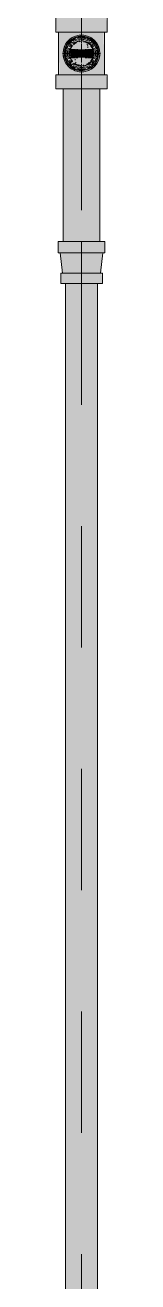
# Model space of a CAD drawing. Header units: millimetres. Extents: x -4000 to 187956, y -58990 to 162485.
# Drawn here: x 74216 to 74284, y 129843 to 131487 of the extents above; entities that cross this region are included whole.
import ezdxf

# ---------------------------------------------------------------- set-up
doc = ezdxf.new("R2010")
doc.units = ezdxf.units.MM
doc.linetypes.add('Dash 1_16_', pattern=[317.5, 158.75, -158.75])
for name, color, linetype, lineweight in [('F-SPRN', 3, 'Continuous', 9), ('P-PIPE', 3, 'Continuous', 9), ('P-PIPE-CNTR', 3, 'Continuous', 9)]:
    doc.layers.add(name, color=color, linetype=linetype, lineweight=lineweight)

# ---------------------------------------------------------------- blocks, each defined once
blk = doc.blocks.new('Sprinkler_Up - DN20-V324-FFS - TANG 1')
at = {"layer": 'F-SPRN', "transparency": 33554534}
for points in [[(22.2, 0), (18, 13.1), (6.9, 21.2), (-6.9, 21.2), (-18, 13.1), (-22.2, 0), (-3.9, 0.7), (-1.7, 2.9), (-1.2, 3.5), (-0.6, 4), (0.6, 4), (1.2, 3.5), (1.7, 2.9), (4.6, 0), (13.5, 0)], [(0, -16.7), (4.3, -16.1), (11.8, -11.8), (16.1, -4.3), (16.1, 4.3), (11.8, 11.8), (8.3, 14.4), (-0.2, 16.6), (-4.3, 16.1), (-11.8, 11.8), (-16.1, 4.3), (-16.1, -4.3), (-11.8, -11.8), (-8.3, -14.4), (-0.2, -16.6)], [(-6.9, -21.2), (6.9, -21.2), (18, -13.1), (22.2, 0), (3.9, -0.7), (1.7, -2.9), (1.2, -3.5), (0.6, -4), (-0.6, -4), (-1.2, -3.5), (-1.7, -2.9), (-4.6, 0), (-22.2, 0), (-18, -13.1), (-12.4, -17.1)], [(0, -15.6), (7.8, -13.5), (13.5, -7.8), (15.1, -4), (15.1, 4), (13.5, 7.8), (7.8, 13.5), (-0.2, 15.5), (-7.8, 13.5), (-11, 11), (-15.1, 4), (-15.1, -4), (-11, -11), (-7.8, -13.5), (-0.2, -15.5)], [(-10.9, -5.5), (-10.9, 5.4), (-14.5, 5.4), (-14.5, -5.5)], [(-7.7, -5.5), (-7.7, 5.4), (-10.9, 5.4), (-10.9, -5.5)], [(-7.7, -5.5), (0, -5.5), (-0.2, 5.4), (-7.7, 5.4)], [(0, 0), (5.7, 0), (2.9, 4.9), (-2.9, 4.9), (-5.7, 0), (-0.2, 0)], [(-2.9, -4.9), (2.9, -4.9), (5.7, 0), (-5.7, 0)], [(-4.6, 0), (4.6, 0), (-0.2, 4.4)], [(0, -4.6), (4.6, 0), (-4.6, 0), (-0.2, -4.4)], [(0, -2.6), (1.3, 0), (-1.8, 0), (-0.2, -2.2)], [(1.8, 0), (-0.2, 2.1), (-0.2, 0)], [(7.7, -5.5), (7.7, 5.4), (0, 5.4), (0, -5.5)], [(10.9, -5.5), (10.9, 5.4), (7.7, 5.4), (7.7, -5.5)], [(14.5, -5.5), (14.5, 5.4), (10.9, 5.4), (10.9, -5.5)]]:
    blk.add_hatch(color=1, dxfattribs=at).paths.add_polyline_path(points)
at = {"layer": 'F-SPRN', "color": 1}
for p, q in [((-11.5, 5.4), (-14.5, 5.4)), ((-14.5, 5.4), (-11.3, 5.4)), ((-14.5, 5.4), (-14.5, 3.7)), ((-14.5, 3.3), (-14.5, 0)), ((-11.5, 5.4), (-11.5, 4)), ((-10.9, 1.9), (-10.9, 3.6)), ((-10.8, 5.4), (-8, 5.4)), ((-8.1, 5.4), (-10.8, 5.4)), ((-8.1, 5.4), (-8.1, 2.8)), ((-8.1, 2.5), (-8.1, 0.7)), ((-7.7, 4.8), (-7.7, 2.7)), ((-7.7, 4.8), (-7.7, 2.7)), ((-7.7, 2.1), (-7.7, 0.5)), ((-7.7, 2.1), (-7.7, 0.5)), ((-6.7, 5.4), (-4.7, 5.4)), ((-5.8, 3.8), (-5.8, 2.2)), ((-2.1, 0), (-2.1, 0)), ((-2.1, 0), (-2.1, -0.1)), ((-0.2, 5.4), (0, 5.4)), ((0, 5.4), (-0.2, 5.4)), ((0, 2.1), (-0.1, 2.1)), ((2.1, 0), (2.1, 0.1)), ((2.1, 0), (2.1, 0)), ((4.7, 5.4), (6.5, 5.4)), ((7.7, 5.4), (10.8, 5.4)), ((7.7, 5.2), (7.7, 2.7)), ((7.7, 5.2), (7.7, 2.7)), ((7.7, 2.3), (7.7, 0.5)), ((7.7, 2.3), (7.7, 0.5)), ((10.8, 5.4), (8.1, 5.4)), ((8.1, 5.4), (8.1, 2.8)), ((8.1, 2.5), (8.1, 0.4)), ((10.9, 5.4), (14.5, 5.4)), ((10.9, 3.6), (10.9, 0.2)), ((14.5, 5.4), (11.5, 5.4)), ((11.5, 5.4), (11.5, 4)), ((11.5, 3), (11.5, 0.2)), ((14.5, 5.4), (14.5, -5.5)), ((-14.5, -1.3), (-14.5, -3.7)), ((-11.1, -5.5), (-14.5, -5.5)), ((-14.5, -5.5), (-11.5, -5.5)), ((-10.9, -2.6), (-10.9, -1.3)), ((-10.8, -5.5), (-8.1, -5.5)), ((-7.8, -5.5), (-10.8, -5.5)), ((-8.1, -4.2), (-8.1, -5.5)), ((-7.7, -2.7), (-7.7, -4)), ((-7.7, -2.7), (-7.7, -4)), ((-7, -5.5), (-5.8, -5.5)), ((-4.8, -5.5), (-7, -5.5)), ((-5.8, -2.3), (-5.8, -3.8)), ((-2.1, -0.3), (-2, -0.4)), ((-2, -0.4), (-2, -0.5)), ((-2, -0.5), (-2, -0.6)), ((-2, -0.6), (-2, -0.7)), ((-2, -0.7), (-1.9, -0.7)), ((-1.9, -0.7), (-1.9, -0.8)), ((-1.9, -0.8), (-1.9, -0.9)), ((-1.9, -0.9), (-1.8, -1)), ((-1.8, -1), (-1.8, -1.1)), ((-1.8, -1), (-1.8, -1)), ((-1.8, -1.1), (-1.7, -1.2)), ((-1.7, -1.2), (-1.6, -1.3)), ((-1.7, -1.2), (-1.7, -1.2)), ((-1.6, -1.3), (-1.6, -1.4)), ((-1.6, -1.4), (-1.5, -1.4)), ((-1.5, -1.4), (-1.4, -1.5)), ((-1.4, -1.5), (-1.3, -1.6)), ((-1.4, -1.5), (-1.4, -1.5)), ((-1.3, -1.6), (-1.3, -1.7)), ((-1.3, -1.7), (-1.2, -1.7)), ((-1.2, -1.7), (-1.1, -1.7)), ((-1.1, -1.7), (-1.1, -1.8)), ((-1.1, -1.8), (-1, -1.8)), ((-1, -1.8), (-0.9, -1.9)), ((-0.9, -1.9), (-0.8, -1.9)), ((-0.8, -1.9), (-0.7, -2)), ((-0.8, -1.9), (-0.8, -1.9)), ((-0.7, -2), (-0.6, -2)), ((-0.6, -2), (-0.5, -2)), ((-0.5, -2), (-0.4, -2)), ((-0.4, -2), (-0.3, -2.1)), ((-0.4, -2), (-0.4, -2)), ((-0.3, -2.1), (-0.2, -2.1)), ((-0.2, -2.1), (-0.1, -2.1)), ((-0.2, -5.5), (0, -5.5)), ((0, -5.5), (-0.2, -5.5)), ((-0.1, -2.1), (0, -2.1)), ((0, -2.1), (0.1, -2.1)), ((0.1, -2.1), (0.2, -2.1)), ((0.1, -2.1), (0.1, -2.1)), ((0.2, -2.1), (0.3, -2.1)), ((0.3, -2.1), (0.4, -2)), ((0.4, -2), (0.5, -2)), ((0.5, -2), (0.6, -2)), ((0.6, -2), (0.7, -2)), ((0.6, -2), (0.6, -2)), ((0.7, -2), (0.8, -1.9)), ((0.8, -1.9), (0.9, -1.9)), ((0.9, -1.9), (1, -1.8)), ((0.9, -1.9), (0.9, -1.9)), ((1, -1.8), (1.1, -1.8)), ((1.1, -1.8), (1.2, -1.7)), ((1.2, -1.7), (1.3, -1.6)), ((1.2, -1.7), (1.2, -1.7)), ((1.3, -1.6), (1.4, -1.6)), ((1.4, -1.5), (1.5, -1.5)), ((1.4, -1.6), (1.4, -1.5)), ((1.5, -1.4), (1.6, -1.3)), ((1.5, -1.5), (1.5, -1.4)), ((1.6, -1.3), (1.7, -1.2)), ((1.6, -1.3), (1.6, -1.3)), ((1.7, -1.1), (1.8, -1.1)), ((1.7, -1.2), (1.7, -1.1)), ((1.8, -1), (1.9, -0.9)), ((1.8, -1.1), (1.8, -1)), ((1.9, -0.8), (2, -0.7)), ((1.9, -0.8), (1.9, -0.8)), ((1.9, -0.9), (1.9, -0.8)), ((2, -0.4), (2.1, -0.3)), ((2, -0.5), (2, -0.4)), ((2, -0.5), (2, -0.5)), ((2, -0.6), (2, -0.5)), ((2, -0.7), (2, -0.6)), ((2.1, -0.1), (2.1, 0)), ((2.1, -0.2), (2.1, -0.1)), ((2.1, -0.3), (2.1, -0.2)), ((7, -5.5), (4.8, -5.5)), ((5.8, -2.2), (5.8, -3.8)), ((5.8, -5.5), (7, -5.5)), ((7.7, -0.5), (7.7, -2.3)), ((7.7, -0.5), (7.7, -2.3)), ((7.7, -2.7), (7.7, -5.4)), ((7.7, -2.7), (7.7, -5.4)), ((10.8, -5.5), (7.7, -5.5)), ((8.1, -0.4), (8.1, -2.5)), ((8.1, -2.8), (8.1, -5.5)), ((8.1, -5.5), (10.8, -5.5)), ((10.9, -0.2), (10.9, -3.6)), ((14.5, -5.5), (10.9, -5.5)), ((11.5, -0.2), (11.5, -3)), ((11.5, -4), (11.5, -5.5)), ((11.5, -5.5), (14.5, -5.5))]:
    blk.add_line(p, q, dxfattribs=at)
at = {"layer": 'F-SPRN', "color": 1, "flags": 128}
for points in [[(-0.6, 2), (-0.7, 2), (-0.8, 1.9), (-0.9, 1.9), (-0.9, 1.9), (-1, 1.8), (-1.1, 1.8), (-1.2, 1.7), (-1.2, 1.7), (-1.3, 1.6), (-1.4, 1.6), (-1.4, 1.5), (-1.5, 1.5), (-1.5, 1.4), (-1.6, 1.3), (-1.6, 1.3), (-1.7, 1.2), (-1.7, 1.1), (-1.8, 1.1), (-1.8, 1), (-1.9, 0.9), (-1.9, 0.8), (-1.9, 0.8), (-2, 0.7), (-2, 0.6), (-2, 0.5), (-2, 0.5), (-2, 0.4), (-2.1, 0.3), (-2.1, 0.2), (-2.1, 0.1), (-2.1, 0)], [(-0.5, 2), (-0.6, 2), (-0.6, 2)], [(-0.1, 2.1), (-0.1, 2.1), (-0.2, 2.1), (-0.3, 2.1), (-0.4, 2), (-0.5, 2)], [(2.1, 0.1), (2.1, 0.2), (2.1, 0.2), (2.1, 0.3), (2, 0.4), (2, 0.5), (2, 0.6), (2, 0.7), (1.9, 0.7), (1.9, 0.8), (1.9, 0.9), (1.8, 1), (1.8, 1), (1.8, 1.1), (1.7, 1.2), (1.7, 1.2), (1.6, 1.3), (1.6, 1.4), (1.5, 1.4), (1.4, 1.5), (1.4, 1.5), (1.3, 1.6), (1.3, 1.7), (1.2, 1.7), (1.1, 1.7), (1.1, 1.8), (1, 1.8), (0.9, 1.9), (0.8, 1.9), (0.8, 1.9), (0.7, 2), (0.6, 2), (0.5, 2), (0.4, 2), (0.4, 2), (0.3, 2.1), (0.2, 2.1), (0.1, 2.1), (0, 2.1)], [(-2.1, -0.1), (-2.1, -0.2), (-2.1, -0.2), (-2.1, -0.3)]]:
    blk.add_lwpolyline(points, dxfattribs=at)
at = {"layer": 'F-SPRN', "color": 1}
for radius, start, end in [(22.2, 360, 180), (21.9, 126.6942, 143.2701), (21.9, 108.2621, 125.7507), (21.9, 99.348, 107.901), (16.7, 96.4143, 105), (16.7, 96.4143, 105), (21.9, 90.5852, 98.8503), (16.7, 90, 90.7651), (16.7, 90, 90.7651), (16.7, 83.0684, 90), (16.7, 83.0684, 90), (21.9, 72.5583, 89.4624), (21.9, 54.2493, 71.7379), (21.9, 36.7299, 53.3058), (21.9, 165.6773, 179.2615), (21.9, 144.7698, 164.8151), (16.7, 167.6802, 180), (16.7, 167.6802, 180), (16.7, 155.3879, 164.9693), (16.7, 155.3879, 164.9693), (15.6, 166.4265, 180), (15.6, 166.4265, 180), (15.6, 150.9409, 165), (15.6, 159.6139, 165), (16.7, 136.7213, 149.931), (16.7, 136.7213, 149.931), (15.6, 150.9409, 156.3845), (15.6, 138.4214, 150), (15.6, 138.4214, 150), (16.7, 121.4181, 130.5751), (16.7, 121.4181, 130.5751), (15.6, 120.5262, 133.2078), (15.6, 120.5262, 133.2078), (16.7, 106.5995, 120), (16.7, 106.5995, 120), (15.6, 114.4363, 119.9813), (15.6, 114.4363, 119.9813), (4.63, 155.7832, 180), (4.63, 155.7832, 180), (4.63, 109.0192, 138.2703), (4.63, 109.0192, 138.2703), (15.6, 95.5762, 100.6843), (15.6, 95.5762, 100.6843), (2.56, 109.0192, 168.8278), (2.56, 109.0192, 168.8278), (2.04, 109.0192, 180), (4.63, 90, 94.2812), (4.63, 90, 94.2812), (3.81, 57.0577, 95.1978), (2.56, 14.5599, 97.742), (2.56, 90, 97.742), (2.04, 10.4703, 99.6912), (15.6, 90, 90.8173), (15.6, 90, 90.8173), (4.63, 17.9592, 90), (4.63, 17.9592, 90), (2.56, 14.5599, 90), (15.6, 75.573, 80.5892), (15.6, 75.573, 80.5892), (3.81, 16.1605, 43.8358), (15.6, 67.5614, 74.5481), (15.6, 67.5614, 74.5481), (16.7, 60, 75), (16.7, 60, 75), (15.6, 60.0187, 65.5637), (15.6, 60.0187, 65.5637), (15.6, 46.7922, 60), (15.6, 46.7922, 60), (16.7, 49.4249, 58.5819), (16.7, 49.4249, 58.5819), (15.6, 30, 41.5786), (15.6, 30, 41.5786), (16.7, 30, 43.2787), (16.7, 30, 43.2787), (15.6, 23.6155, 29.5646), (15.6, 15, 29.5646), (15.6, 15, 20.3861), (16.7, 15, 24.6121), (16.7, 15, 24.6121), (15.6, 360, 13.6618), (15.6, 0, 13.6618), (16.7, 360, 12.3198), (16.7, 0, 12.3198), (21.9, 15.1849, 35.2302), (21.9, 0.7385, 14.3227), (22.2, 180, 360), (21.9, 180.7385, 194.3227), (21.9, 195.1849, 215.2302), (21.9, 216.7299, 233.3058), (16.7, 180, 192.3198), (16.7, 180, 192.3198), (16.7, 195.0307, 204.6121), (16.7, 195.0307, 204.6121), (15.6, 181.9082, 193.6618), (15.6, 181.9082, 193.6618), (15.6, 197.3339, 209.5646), (15.6, 197.3339, 209.5646), (16.7, 210.069, 223.2787), (16.7, 210.069, 223.2787), (15.6, 212.5472, 221.5786), (15.6, 212.5472, 221.5786), (16.7, 229.4249, 238.5819), (16.7, 229.4249, 238.5819), (15.6, 233.795, 240), (15.6, 233.795, 240), (16.7, 240, 255), (16.7, 240, 255), (15.6, 240.0187, 254.5481), (15.6, 240.0187, 254.5481), (4.63, 197.9592, 0), (4.63, 197.9592, 270), (15.6, 255, 267.64), (15.6, 255, 267.64), (3.81, 196.1605, 360), (2.56, 191.1677, 270), (2.56, 191.1677, 262.258), (2.04, 190.4703, 270), (2.56, 262.258, 270), (15.6, 269.1827, 270), (15.6, 269.1827, 270), (4.63, 270, 360), (2.04, 270, 0), (2.56, 270, 0), (2.56, 270, 360), (15.6, 275.5762, 280.6843), (15.6, 275.5762, 280.6843), (16.7, 276.4143, 285), (16.7, 276.4143, 285), (16.7, 286.5995, 300), (16.7, 286.5995, 300), (15.6, 294.4363, 299.9813), (15.6, 294.4363, 299.9813), (15.6, 300, 313.2078), (15.6, 300, 313.2078), (16.7, 301.4181, 310.5751), (16.7, 301.4181, 310.5751), (15.6, 318.4214, 330), (15.6, 318.4214, 330), (16.7, 316.7213, 330), (16.7, 316.7213, 330), (21.9, 306.6942, 323.2701), (15.6, 330.4354, 345), (15.6, 330.4354, 336.3845), (15.6, 339.6139, 345), (15.6, 346.3382, 360), (15.6, 346.3382, 360), (16.7, 335.3879, 345), (16.7, 335.3879, 345), (16.7, 347.6802, 360), (16.7, 347.6802, 360), (21.9, 324.7698, 344.8151), (21.9, 345.6773, 359.2615), (21.9, 234.2493, 251.7379), (21.9, 252.5583, 269.4148), (16.7, 263.0684, 270), (16.7, 263.0684, 269.2349), (16.7, 269.2349, 270), (21.9, 270.145, 278.8503), (21.9, 279.348, 287.901), (21.9, 288.2621, 305.7507)]:
    blk.add_arc((0, 0), radius, start, end, dxfattribs=at)
blk = doc.blocks.new('Steel_Transition_Threaded_HoaPhat - Standard-V330-FFS - TANG 1')
at = {"layer": 'P-PIPE', "lineweight": 13, "transparency": 33554534}
h = blk.add_hatch(color=1, dxfattribs=at)
h.paths.add_polyline_path([(74250, 131427.6), (74255.8, 131428.4), (74261.3, 131430.6), (74265.9, 131434.2), (74269.5, 131438.8), (74271.7, 131444.3), (74272.5, 131450.1), (74271.7, 131455.9), (74269.5, 131461.3), (74265.9, 131466), (74261.3, 131469.6), (74255.8, 131471.8), (74249.8, 131472.6), (74244.2, 131471.8), (74238.8, 131469.6), (74234.1, 131466), (74230.5, 131461.3), (74228.3, 131455.9), (74227.5, 131450.1), (74228.3, 131444.3), (74230.5, 131438.8), (74234.1, 131434.2), (74238.8, 131430.6), (74244.2, 131428.4), (74249.8, 131427.6)])
h.paths.add_polyline_path([(74250, 131430), (74244.8, 131430.7), (74240, 131432.7), (74235.8, 131435.9), (74232.6, 131440), (74230.6, 131444.9), (74229.9, 131450.1), (74230.6, 131455.3), (74232.6, 131460.1), (74235.8, 131464.3), (74240, 131467.5), (74244.8, 131469.5), (74250, 131470.2), (74255.2, 131469.5), (74260.1, 131467.5), (74264.2, 131464.3), (74267.4, 131460.1), (74269.4, 131455.3), (74270.1, 131450.1), (74269.4, 131444.9), (74267.4, 131440), (74264.2, 131435.9), (74260.1, 131432.7), (74255.2, 131430.7)])
for points in [[(74250, 131430), (74249.8, 131433.7), (74241.8, 131435.9), (74235.8, 131441.9), (74233.6, 131450.1), (74235.8, 131458.3), (74241.8, 131464.3), (74250, 131466.5), (74249.8, 131470.2), (74244.8, 131469.5), (74240, 131467.5), (74235.8, 131464.3), (74232.6, 131460.1), (74230.6, 131455.3), (74229.9, 131450.1), (74230.6, 131444.9), (74232.6, 131440), (74235.8, 131435.9), (74240, 131432.7), (74244.8, 131430.7), (74249.8, 131430)], [(74250, 131431.6), (74254.8, 131432.2), (74259.3, 131434.1), (74263.1, 131437), (74266, 131440.8), (74267.9, 131445.3), (74268.5, 131450.1), (74267.9, 131454.9), (74266, 131459.3), (74263.1, 131463.2), (74259.3, 131466.1), (74254.8, 131468), (74249.8, 131468.6), (74245.2, 131468), (74240.8, 131466.1), (74236.9, 131463.2), (74234, 131459.3), (74232.1, 131454.9), (74231.5, 131450.1), (74232.1, 131445.3), (74234, 131440.8), (74236.9, 131437), (74240.8, 131434.1), (74245.2, 131432.2), (74249.8, 131431.6)], [(74250, 131430), (74255.2, 131430.7), (74260.1, 131432.7), (74264.2, 131435.9), (74267.4, 131440), (74269.4, 131444.9), (74270.1, 131450.1), (74269.4, 131455.3), (74267.4, 131460.1), (74264.2, 131464.3), (74260.1, 131467.5), (74255.2, 131469.5), (74250, 131470.2), (74250, 131466.5), (74258.2, 131464.3), (74264.2, 131458.3), (74266.4, 131450.1), (74264.2, 131441.9), (74258.2, 131435.9), (74250, 131433.7)]]:
    blk.add_hatch(color=1, dxfattribs=at).paths.add_polyline_path(points)
at = {"layer": 'P-PIPE', "color": 20, "lineweight": 13}
for radius, start, end in [(22.5, 90, 270), (22.5, 105, 150), (20.1, 128.8856, 148.1553), (18.5, 123.4976, 133.2041), (18.5, 123.4976, 133.2041), (20.1, 109.6859, 125.0043), (16.4, 121.0738, 128.0319), (18.5, 106.819, 120), (18.5, 106.819, 120), (16.4, 113.4045, 120), (16.4, 107.4657, 111.9681), (22.5, 90, 105), (20.1, 100.9975, 105), (18.5, 91.4353, 103.2046), (18.5, 91.4353, 103.2046), (16.4, 96.2132, 104.6042), (20.1, 90.6345, 98.5089), (20.1, 90, 90.6345), (18.5, 90, 90.6893), (18.5, 90, 90.6893), (16.4, 90, 90.7776), (22.5, 270, 90), (22.5, 30, 90), (18.5, 78.0986, 90), (18.5, 78.0986, 90), (20.1, 75.0607, 87.9279), (18.5, 60, 75), (18.5, 60, 75), (16.4, 66.9681, 72.9388), (20.1, 60, 75), (16.4, 60.5934, 66.5955), (20.1, 54.9957, 60), (18.5, 46.7959, 56.5024), (18.5, 46.7959, 56.5024), (20.1, 45, 51.1144), (20.1, 31.8447, 45), (22.5, 150, 210), (20.1, 166.0499, 193.9501), (20.1, 150, 162.7449), (18.5, 166.5939, 193.4061), (18.5, 166.5939, 180), (18.5, 180, 193.4061), (18.5, 157.6232, 165), (18.5, 157.6232, 165), (16.4, 180.8106, 191.4533), (16.4, 168.5467, 175.1607), (18.5, 136.4297, 150), (18.5, 136.4297, 150), (16.4, 158.0319, 163.506), (16.4, 143.5463, 150), (22.5, 270, 0), (18.5, 30, 43.5703), (18.5, 30, 43.5703), (16.4, 351.9681, 0), (16.4, 0, 6.4537), (18.5, 15, 22.3768), (18.5, 15, 22.3768), (20.1, 17.2551, 30), (18.5, 346.5939, 13.4061), (18.5, 0, 13.4061), (18.5, 346.5939, 0), (22.5, 0, 30), (20.1, 0, 13.9501), (20.1, 346.0499, 0), (22.5, 210, 270), (20.1, 197.2551, 210), (18.5, 195, 202.3768), (18.5, 195, 202.3768), (20.1, 211.8447, 231.1144), (18.5, 210, 223.5703), (18.5, 210, 223.5703), (16.4, 210.6635, 216.4537), (18.5, 226.7959, 236.5024), (18.5, 226.7959, 236.5024), (20.1, 234.9957, 255), (18.5, 240, 255), (18.5, 240, 255), (16.4, 240, 246.5955), (18.5, 258.0986, 270), (18.5, 258.0986, 270), (16.4, 264.1652, 268.506), (16.4, 269.2224, 270), (18.5, 271.4353, 283.2046), (18.5, 271.4353, 283.2046), (16.4, 276.2132, 283.9063), (16.4, 287.4657, 291.9681), (18.5, 286.819, 300), (18.5, 286.819, 300), (16.4, 293.5463, 300), (20.1, 289.6859, 300), (20.1, 300, 305.0043), (18.5, 303.4976, 313.2041), (18.5, 303.4976, 313.2041), (20.1, 308.8856, 328.1553), (18.5, 316.4297, 330), (18.5, 316.4297, 330), (16.4, 338.0319, 342.8691), (18.5, 337.6232, 345), (18.5, 337.6232, 345), (20.1, 330, 342.7449), (20.1, 255.0607, 267.9279), (20.1, 269.3655, 270), (20.1, 270.5246, 278.5089), (20.1, 280.9975, 285)]:
    blk.add_arc((74250, 131450.1), radius, start, end, dxfattribs=at)

msp = doc.modelspace()

# ---------------------------------------------------------------- hatches: boundary and pattern name
at = {"layer": 'P-PIPE', "transparency": 33554534}
for points in [[(74220.7, 131478), (74250, 131478), (74249.8, 131496.4), (74216.2, 131496.4), (74217.4, 131478)], [(74283.8, 131478), (74282.6, 131496.4), (74250, 131496.4), (74250, 131478), (74282.6, 131478)], [(74250, 131422.3), (74249.8, 131429), (74242.6, 131430.3), (74236.3, 131434), (74231.7, 131439.4), (74229.2, 131446.3), (74229.2, 131453.9), (74231.7, 131460.8), (74236.3, 131466.2), (74242.6, 131469.9), (74250, 131471.2), (74249.8, 131478), (74220, 131478), (74221, 131422.3), (74249.8, 131422.3)], [(74250, 131426), (74256.2, 131426.8), (74262.1, 131429.2), (74267.1, 131433), (74270.9, 131438), (74273.3, 131443.8), (74274.1, 131450.1), (74273.3, 131456.3), (74270.9, 131462.1), (74267.1, 131467.1), (74262.1, 131471), (74256.2, 131473.4), (74249.8, 131474.2), (74243.8, 131473.4), (74237.9, 131471), (74233, 131467.1), (74229.1, 131462.1), (74226.7, 131456.3), (74225.9, 131450.1), (74226.7, 131443.8), (74229.1, 131438), (74233, 131433), (74237.9, 131429.2), (74243.8, 131426.8), (74249.8, 131426)], [(74241.7, 131435.6), (74242.8, 131437.6), (74241.7, 131441.7), (74242.8, 131445.9), (74245.8, 131449), (74257.2, 131454.3), (74258.4, 131458.4), (74257.2, 131462.6), (74255.9, 131464.3), (74249.8, 131466.8), (74241.7, 131464.6), (74235.5, 131458.4), (74233.3, 131450.1), (74235.5, 131441.7), (74238.2, 131438.3)], [(74250, 131433.4), (74258.4, 131435.6), (74261.8, 131438.3), (74266.1, 131445.8), (74266.1, 131454.4), (74261.8, 131461.9), (74258.4, 131464.6), (74249.8, 131466.8), (74245.7, 131466.2), (74238.2, 131461.9), (74233.9, 131454.4), (74233.9, 131445.8), (74238.2, 131438.3), (74241.7, 131435.6), (74249.8, 131433.4)], [(74271.2, 131422.3), (74280, 131422.3), (74279, 131478), (74250, 131478), (74250, 131471.2), (74257.5, 131469.9), (74263.7, 131466.2), (74268.3, 131460.8), (74270.8, 131453.9), (74270.8, 131446.3), (74268.3, 131439.4), (74263.7, 131434), (74257.5, 131430.3), (74250, 131428.9), (74250, 131422.3), (74268.1, 131422.3)], [(74250, 131403.8), (74249.8, 131422.3), (74216.2, 131422.3), (74217.4, 131403.8), (74249.8, 131403.8)], [(74283.8, 131403.8), (74282.6, 131422.3), (74250, 131422.3), (74250, 131403.8), (74282.6, 131403.8)], [(74243.8, 131204), (74250, 131204), (74249.8, 131403.8), (74225.9, 131403.8), (74226.7, 131204), (74237.9, 131204)], [(74250, 131204), (74274.1, 131204), (74273.3, 131403.8), (74250, 131403.8), (74250, 131280.1)], [(74280.8, 131189.1), (74279.8, 131204), (74219.2, 131204), (74220.3, 131189.1), (74279.8, 131189.1)], [(74271.5, 131162.7), (74274.8, 131162.7), (74277.1, 131189.1), (74221.9, 131189.1), (74226.1, 131162.7), (74267.5, 131162.7)], [(74276.4, 131149.4), (74277.4, 131149.4), (74276.4, 131162.7), (74222.7, 131162.7), (74223.6, 131149.4), (74273.7, 131149.4)], [(74244.5, 128493.7), (74250, 128493.7), (74249.8, 131149.4), (74228.9, 131149.4), (74229.6, 128493.7), (74239.5, 128493.7)], [(74250, 128493.7), (74271.1, 128493.7), (74270.4, 131149.4), (74250, 131149.4), (74250, 128652)]]:
    msp.add_hatch(color=1, dxfattribs=at).paths.add_polyline_path(points)

# ---------------------------------------------------------------- linework, layer by layer
at = {"layer": 'P-PIPE', "color": 20, "lineweight": 13}
for p, q in [((74216.2, 131496.4), (74216.2, 131478)), ((74283.8, 131478), (74283.8, 131496.4)), ((74216.2, 131478), (74217.4, 131478)), ((74216.2, 131478), (74250, 131478)), ((74217.4, 131478), (74219.8, 131478)), ((74220, 131478), (74220, 131422.3)), ((74221, 131478), (74220, 131478)), ((74241.2, 131478), (74220, 131478)), ((74221, 131478), (74226.1, 131478)), ((74224, 131478), (74221, 131478)), ((74228.8, 131478), (74224, 131478)), ((74226.1, 131478), (74233.1, 131478)), ((74235, 131478), (74228.8, 131478)), ((74233.1, 131478), (74241.3, 131478)), ((74241.2, 131478), (74235, 131478)), ((74242.2, 131478), (74249.8, 131478)), ((74249.8, 131478), (74242.2, 131478)), ((74250, 131478), (74242.2, 131478)), ((74249.8, 131478), (74250, 131478)), ((74250, 131478), (74249.8, 131478)), ((74250, 131478), (74257.8, 131478)), ((74250, 131478), (74283.8, 131478)), ((74257.8, 131478), (74250, 131478)), ((74257.8, 131478), (74250, 131478)), ((74258.7, 131478), (74266.9, 131478)), ((74265, 131478), (74258.8, 131478)), ((74265, 131478), (74258.8, 131478)), ((74271.2, 131478), (74265, 131478)), ((74276, 131478), (74265, 131478)), ((74266.9, 131478), (74273.9, 131478)), ((74276, 131478), (74271.2, 131478)), ((74273.9, 131478), (74279, 131478)), ((74279, 131478), (74276, 131478)), ((74280, 131478), (74276, 131478)), ((74280, 131478), (74279, 131478)), ((74280, 131422.3), (74280, 131478)), ((74280.2, 131478), (74283.8, 131478)), ((74216.2, 131422.3), (74216.2, 131403.8)), ((74219.8, 131422.3), (74216.2, 131422.3)), ((74250, 131422.3), (74216.2, 131422.3)), ((74220, 131422.3), (74221, 131422.3)), ((74220, 131422.3), (74221, 131422.3)), ((74226.1, 131422.3), (74221, 131422.3)), ((74221, 131422.3), (74224, 131422.3)), ((74221, 131422.3), (74228.8, 131422.3)), ((74224, 131422.3), (74228.8, 131422.3)), ((74233.1, 131422.3), (74226.1, 131422.3)), ((74228.8, 131422.3), (74235, 131422.3)), ((74228.8, 131422.3), (74241.2, 131422.3)), ((74241.3, 131422.3), (74233.1, 131422.3)), ((74235, 131422.3), (74241.2, 131422.3)), ((74249.8, 131422.3), (74242.2, 131422.3)), ((74242.2, 131422.3), (74249.8, 131422.3)), ((74242.2, 131422.3), (74250, 131422.3)), ((74250, 131422.3), (74249.8, 131422.3)), ((74249.8, 131422.3), (74250, 131422.3)), ((74257.8, 131422.3), (74250, 131422.3)), ((74283.8, 131422.3), (74250, 131422.3)), ((74250, 131422.3), (74257.8, 131422.3)), ((74250, 131422.3), (74257.8, 131422.3)), ((74266.9, 131422.3), (74258.7, 131422.3)), ((74258.8, 131422.3), (74265, 131422.3)), ((74258.8, 131422.3), (74265, 131422.3)), ((74265, 131422.3), (74271.2, 131422.3)), ((74265, 131422.3), (74271.2, 131422.3)), ((74273.9, 131422.3), (74266.9, 131422.3)), ((74271.2, 131422.3), (74276, 131422.3)), ((74271.2, 131422.3), (74280, 131422.3)), ((74279, 131422.3), (74273.9, 131422.3)), ((74276, 131422.3), (74279, 131422.3)), ((74279, 131422.3), (74280, 131422.3)), ((74283.8, 131422.3), (74280.2, 131422.3)), ((74283.8, 131403.8), (74283.8, 131422.3)), ((74216.2, 131403.8), (74220.7, 131403.8)), ((74216.2, 131403.8), (74250, 131403.8)), ((74220.7, 131403.8), (74225.8, 131403.8)), ((74225.9, 131403.8), (74225.9, 131204)), ((74232.9, 131403.8), (74225.9, 131403.8)), ((74226.6, 131403.8), (74232.9, 131403.8)), ((74233.1, 131403.8), (74241.3, 131403.8)), ((74266.9, 131403.8), (74233.1, 131403.8)), ((74241.3, 131403.8), (74250, 131403.8)), ((74250, 131403.8), (74258.7, 131403.8)), ((74250, 131403.8), (74283.8, 131403.8)), ((74258.7, 131403.8), (74266.9, 131403.8)), ((74267.1, 131403.8), (74273.4, 131403.8)), ((74274.1, 131403.8), (74267.1, 131403.8)), ((74274.1, 131204), (74274.1, 131403.8)), ((74274.2, 131403.8), (74283.8, 131403.8)), ((74219.2, 131204), (74219.2, 131189.1)), ((74280.8, 131204), (74219.2, 131204)), ((74225.7, 131204), (74219.2, 131204)), ((74225.9, 131204), (74228, 131204)), ((74228.2, 131204), (74226.5, 131204)), ((74234.6, 131204), (74229, 131204)), ((74229.1, 131204), (74270.9, 131204)), ((74242, 131204), (74234.6, 131204)), ((74250, 131204), (74242, 131204)), ((74258, 131204), (74250, 131204)), ((74265.4, 131204), (74258, 131204)), ((74271, 131204), (74265.4, 131204)), ((74273.5, 131204), (74271.8, 131204)), ((74272, 131204), (74274.1, 131204)), ((74280.8, 131204), (74274.3, 131204)), ((74280.8, 131189.1), (74280.8, 131204)), ((74219.2, 131189.1), (74220.3, 131189.1)), ((74219.2, 131189.1), (74280.8, 131189.1)), ((74220.3, 131189.1), (74221.7, 131189.1)), ((74221.9, 131189.1), (74225.2, 131162.7)), ((74223.3, 131189.1), (74228.2, 131189.1)), ((74228.2, 131189.1), (74234.6, 131189.1)), ((74234.6, 131189.1), (74242, 131189.1)), ((74242.7, 131189.1), (74250, 131189.1)), ((74250, 131189.1), (74257.3, 131189.1)), ((74258, 131189.1), (74265.4, 131189.1)), ((74265.4, 131189.1), (74271.8, 131189.1)), ((74271.8, 131189.1), (74276.7, 131189.1)), ((74274.8, 131162.7), (74278.1, 131189.1)), ((74278.3, 131189.1), (74279.8, 131189.1)), ((74279.8, 131189.1), (74280.8, 131189.1)), ((74222.7, 131162.7), (74222.7, 131149.4)), ((74277.4, 131162.7), (74222.7, 131162.7)), ((74223.6, 131162.7), (74222.7, 131162.7)), ((74225, 131162.7), (74223.6, 131162.7)), ((74230.7, 131162.7), (74226.3, 131162.7)), ((74236.3, 131162.7), (74230.7, 131162.7)), ((74242.9, 131162.7), (74236.3, 131162.7)), ((74250, 131162.7), (74243.6, 131162.7)), ((74256.4, 131162.7), (74250, 131162.7)), ((74263.7, 131162.7), (74257.1, 131162.7)), ((74269.3, 131162.7), (74263.7, 131162.7)), ((74273.7, 131162.7), (74269.3, 131162.7)), ((74276.4, 131162.7), (74275, 131162.7)), ((74277.4, 131162.7), (74276.4, 131162.7)), ((74277.4, 131149.4), (74277.4, 131162.7)), ((74222.7, 131149.4), (74226.3, 131149.4)), ((74222.7, 131149.4), (74277.4, 131149.4)), ((74226.3, 131149.4), (74228.7, 131149.4)), ((74228.9, 131149.4), (74228.9, 128493.7)), ((74229.6, 131149.4), (74228.9, 131149.4)), ((74268.3, 131149.4), (74231.7, 131149.4)), ((74231.7, 131149.4), (74236.3, 131149.4)), ((74236.3, 131149.4), (74242.9, 131149.4)), ((74242.9, 131149.4), (74250, 131149.4)), ((74250, 131149.4), (74257.1, 131149.4)), ((74257.1, 131149.4), (74263.7, 131149.4)), ((74263.7, 131149.4), (74268.4, 131149.4)), ((74271.1, 131149.4), (74270.4, 131149.4)), ((74271.1, 128493.7), (74271.1, 131149.4)), ((74271.3, 131149.4), (74273.7, 131149.4)), ((74273.7, 131149.4), (74276.4, 131149.4)), ((74276.4, 131149.4), (74277.4, 131149.4))]:
    msp.add_line(p, q, dxfattribs=at)
for radius, start, end in [(24.1, 90, 270), (24.1, 90, 150), (21.1, 137.2293, 141.8404), (21.1, 126.9789, 135), (21.1, 111.9789, 125.8689), (21.1, 99.731, 105), (21.1, 90.603, 96.9789), (21.1, 90, 90.603), (24.1, 60, 90), (24.1, 270, 90), (21.1, 75, 87.7707), (24.1, 285, 60), (21.1, 62.2293, 66.9789), (21.1, 54.1311, 60), (21.1, 38.1596, 53.0211), (24.1, 165, 255), (24.1, 150, 165), (21.1, 165.7378, 177.9758), (21.1, 183.5565, 194.2622), (21.1, 156.9789, 165), (21.1, 151.0876, 154.6013), (21.1, 141.9789, 146.1637), (21.1, 33.8363, 38.0211), (21.1, 25.3987, 30), (21.1, 15, 23.0211), (21.1, 345.7378, 357.9758), (21.1, 2.0242, 12.7707), (21.1, 195, 201.9789), (21.1, 205.3987, 210), (21.1, 219.3488, 231.9789), (21.1, 234.4236, 245.5764), (21.1, 293.0211, 305.8689), (21.1, 315, 320.0725), (21.1, 330, 334.6013), (21.1, 338.0211, 345), (24.1, 255, 269.4711), (21.1, 255, 269.397), (21.1, 269.397, 270), (24.1, 269.4711, 270), (21.1, 270, 278.0211), (24.1, 270, 285), (21.1, 279.731, 285)]:
    msp.add_arc((74250, 131450.1), radius, start, end, dxfattribs=at)
at = {"layer": 'P-PIPE', "color": 1}
for centre, radius, start, end in [((74250, 131458.4), 8.35, 69.0027, 79.2369), ((74250, 131458.4), 8.35, 50.2727, 60.5692), ((74250, 131450.1), 16.7, 46.0317, 57.203), ((74250, 131450.1), 16.7, 170.1108, 177.203), ((74250, 131450.1), 16.7, 182.797, 189.8892), ((74250, 131450.1), 16.7, 157.579, 164.2722), ((74250, 131441.7), 8.35, 131.0366, 150), ((74250, 131441.7), 8.35, 115.6806, 125.5287), ((74250, 131441.7), 8.35, 100.6842, 111.8703), ((74250, 131441.7), 8.35, 90, 91.8257), ((74250, 131458.4), 8.35, 270, 280.6842), ((74250, 131458.4), 8.35, 316.3183, 330), ((74250, 131458.4), 8.35, 20.1285, 29.0413), ((74250, 131458.4), 8.35, 8.0385, 17.9918), ((74250, 131458.4), 8.35, 352.2824, 1.6717), ((74250, 131450.1), 16.7, 32.3031, 45.2846), ((74250, 131450.1), 16.7, 23.314, 31.0974), ((74250, 131450.1), 16.7, 16.9375, 22.421), ((74250, 131450.1), 16.7, 350.1108, 355.6907), ((74250, 131450.1), 16.7, 190.2154, 195.2487), ((74250, 131450.1), 16.7, 231.8726, 237.203), ((74250, 131441.7), 8.35, 172.0327, 181.5407), ((74250, 131441.7), 8.35, 199.9004, 209.0413), ((74250, 131450.1), 16.7, 254.7154, 259.6727), ((74250, 131441.7), 8.35, 249.0027, 259.2369), ((74250, 131450.1), 16.7, 264.6626, 269.2094), ((74250, 131441.7), 8.35, 268.1743, 270), ((74250, 131450.1), 16.7, 308.1274, 313.9683), ((74250, 131450.1), 16.7, 314.7154, 320.6908), ((74250, 131450.1), 16.7, 328.9026, 336.686), ((74250, 131450.1), 16.7, 337.2636, 343.0625)]:
    msp.add_arc(centre, radius, start, end, dxfattribs=at)
at = {"layer": 'P-PIPE-CNTR', "color": 20, "lineweight": 13}
for p, q in [((74250, 131474.2), (74250, 131496.4)), ((74250, 131471.2), (74250, 131472.6)), ((74250, 131468.6), (74250, 131470.2)), ((74250, 131466.8), (74250, 131468.6)), ((74250, 131463.6), (74250, 131465.2)), ((74250, 131459.8), (74250, 131462.6)), ((74250, 131455.5), (74250, 131459.1)), ((74250, 131452.6), (74250, 131454.3)), ((74250, 131450.1), (74250, 131452.1)), ((74250, 131448), (74250, 131450.1)), ((74250, 131446.1), (74250, 131447.5)), ((74250, 131441.1), (74250, 131444.6)), ((74250, 131438.1), (74250, 131440.1)), ((74250, 131435.3), (74250, 131436.5)), ((74250, 131430), (74250, 131431.6)), ((74250, 131427.6), (74250, 131428.9)), ((74250, 131426), (74250, 131427.6)), ((74250, 131403.8), (74250, 131426)), ((74250, 131204), (74250, 131149.4))]:
    msp.add_line(p, q, dxfattribs=at)
at = {"layer": 'P-PIPE-CNTR', "color": 1, "linetype": 'Dash 1_16_'}
for p, q in [((74250, 131472.6), (74250, 131475.1)), ((74250, 131471.2), (74250, 131472.6)), ((74250, 131468.6), (74250, 131470.2)), ((74250, 131466.8), (74250, 131468.6)), ((74250, 131463.6), (74250, 131465.2)), ((74225, 131450.1), (74227.5, 131450.1)), ((74227.8, 131450.1), (74231.5, 131450.1)), ((74231.5, 131450.1), (74233.3, 131450.1)), ((74236.9, 131450.1), (74238.6, 131450.1)), ((74239.1, 131450.1), (74240.4, 131450.1)), ((74240.4, 131450.1), (74242.3, 131450.1)), ((74245.4, 131450.1), (74247.6, 131450.1)), ((74250, 131459.8), (74250, 131462.6)), ((74250, 131455.5), (74250, 131459.1)), ((74250, 131452.6), (74250, 131454.3)), ((74250, 131450.1), (74250, 131452.1)), ((74250, 131448), (74250, 131450.1)), ((74250, 131450.1), (74251.3, 131450.1)), ((74252.4, 131450.1), (74254.6, 131450.1)), ((74255.7, 131450.1), (74263.5, 131450.1)), ((74266.4, 131450.1), (74267.9, 131450.1)), ((74268.5, 131450.1), (74272.2, 131450.1)), ((74272.5, 131450.1), (74275, 131450.1)), ((74250, 131445.9), (74250, 131447.5)), ((74250, 131441.1), (74250, 131444.6)), ((74250, 131438.1), (74250, 131440.4)), ((74250, 131435), (74250, 131436.5)), ((74250, 131431.6), (74250, 131433.4)), ((74250, 131430), (74250, 131431.6)), ((74250, 131427.6), (74250, 131428.9)), ((74250, 131425.1), (74250, 131427.6)), ((74250, 131403.8), (74250, 131204)), ((74250, 131403.8), (74250, 131204)), ((74250, 131149.4), (74250, 128493.7)), ((74250, 131149.4), (74250, 128493.7))]:
    msp.add_line(p, q, dxfattribs=at)

# ---------------------------------------------------------------- block references
at = {"layer": 'F-SPRN', "color": 1}
msp.add_blockref('Sprinkler_Up - DN20-V324-FFS - TANG 1', (74250, 131450.1), dxfattribs=at)
at = {"layer": 'P-PIPE', "color": 20, "lineweight": 13}
msp.add_blockref('Steel_Transition_Threaded_HoaPhat - Standard-V330-FFS - TANG 1', (0, 0), dxfattribs=at)

doc.saveas('drawing.dxf')
